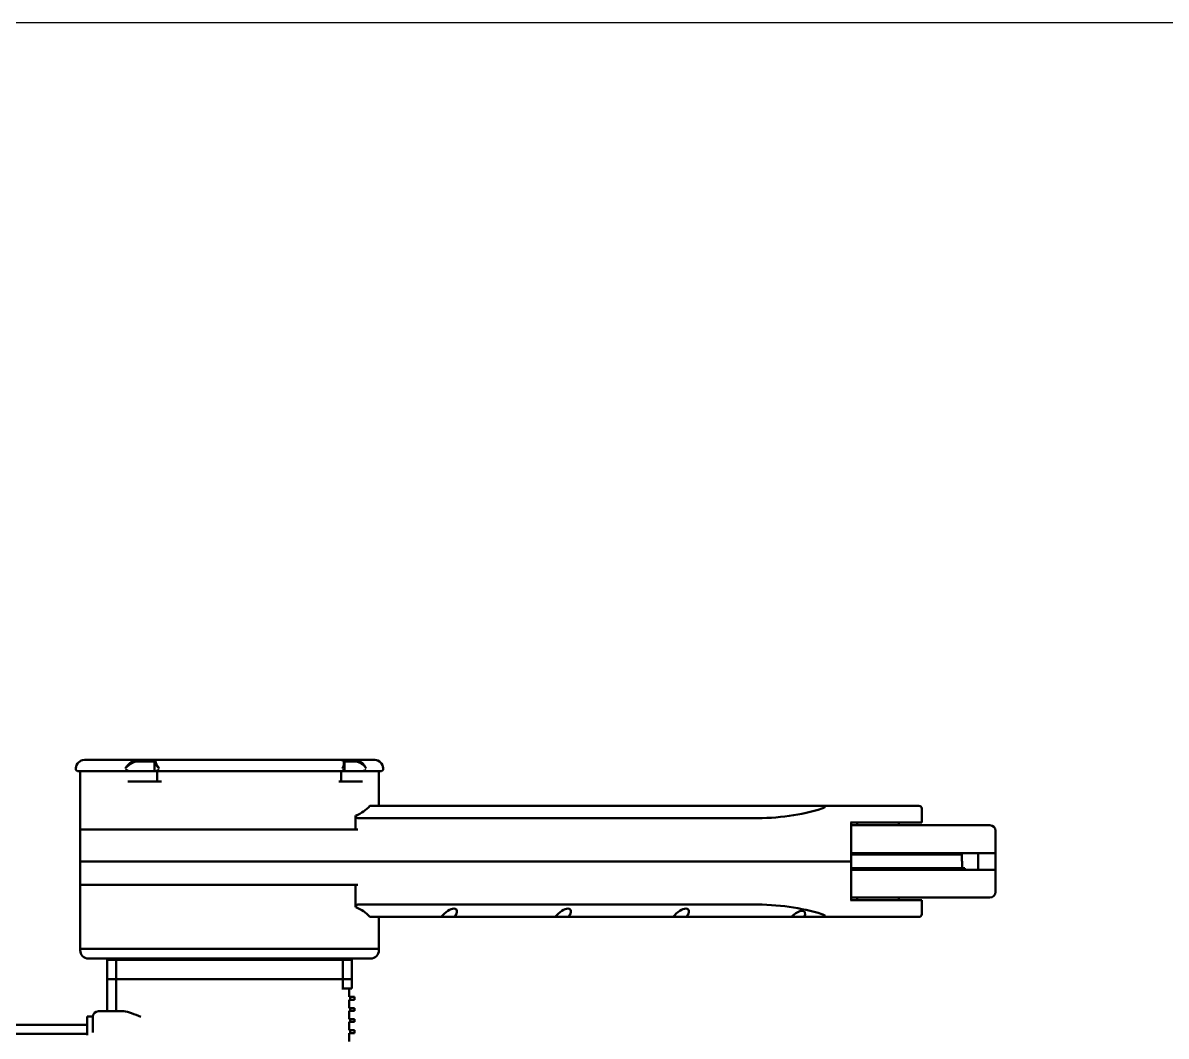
# Model space of a CAD drawing. Header units: millimetres. Extents: x 36 to 3196, y 27 to 5967.
# Drawn here: x 1894.7 to 2306.1, y 3302.5 to 3667.1 of the extents above; entities that cross this region are included whole.
import ezdxf
from ezdxf.enums import TextEntityAlignment as Align

# ---------------------------------------------------------------- set-up
doc = ezdxf.new("R2010")
doc.units = ezdxf.units.MM
doc.layers.add('05_Section Line', color=3, linetype='Continuous')
doc.layers.add('외형선(ISO)', color=7, linetype='Continuous', lineweight=50)
doc.styles.add('Rainbow-5.0 Style', font='isocp.shx', dxfattribs={"bigfont": 'whgtxt.shx'})

# ---------------------------------------------------------------- blocks, each defined once
blk = doc.blocks.new('A$C869fea47')
at = {"layer": '05_Section Line', "linetype": 'Continuous'}
blk.add_lwpolyline([(820.98, 20.02), (820.98, 574.68), (20.02, 574.68), (20.02, 20.02)], close=True, dxfattribs=at)
at = {"linetype": 'Continuous', "style": 'Rainbow-5.0 Style'}
for tag, p in [('PART_NAME', (743.88, 109.38)), ('DRAWING_NO', (729.87, 91.86)), ('REV', (803.46, 91.86)), ('제도', (768.41, 74.2)), ('DATE_1', (803.46, 74.2)), ('SCALE', (680.81, 69.08)), ('MATERIAL', (722.86, 69.08)), ('검도', (768.41, 60.18)), ('DATE_2', (803.46, 60.18)), ('승인', (768.41, 46.17)), ('DATE_3', (803.46, 46.17)), ('REFERENCE', (722.86, 41.05)), ('PAGE', (768.41, 32.29))]:
    blk.add_attdef(tag, text='', height=5.01, dxfattribs=at).set_placement(p, align=Align.MIDDLE_CENTER)

msp = doc.modelspace()

# ---------------------------------------------------------------- linework, layer by layer
at = {"layer": '외형선(ISO)'}
for p, q in [((1913.823, 3398.8614), (1913.823, 3398.3614)), ((1935.5171, 3401.8614), (1916.823, 3401.8614)), ((1935.6876, 3401.8614), (1935.5171, 3401.8614)), ((1937.2816, 3401.8614), (1935.6876, 3401.8614)), ((1936.0972, 3401.3614), (1935.8926, 3401.3614)), ((1936.0972, 3401.3614), (1937.6912, 3401.3614)), ((1942.9144, 3401.8614), (1937.2816, 3401.8614)), ((1942.2644, 3401.3614), (1937.6912, 3401.3614)), ((1942.1079, 3401.0585), (1942.1079, 3397.8614)), ((2009.1238, 3401.8614), (1942.9144, 3401.8614)), ((2011.7926, 3401.8614), (2009.1238, 3401.8614)), ((2010.0708, 3401.4076), (2010.3485, 3400.9837)), ((2011.5058, 3401.3614), (2010.1011, 3401.3614)), ((2010.4728, 3400.5275), (2010.4728, 3397.8614)), ((2011.5058, 3401.3614), (2013.7822, 3401.3614)), ((2014.069, 3401.8614), (2011.7926, 3401.8614)), ((2014.0635, 3401.3614), (2013.7822, 3401.3614)), ((2014.3034, 3401.8614), (2014.069, 3401.8614)), ((2021.323, 3401.8614), (2014.3034, 3401.8614)), ((2024.323, 3398.8614), (2024.323, 3398.3614)), ((1933.2096, 3397.8614), (1914.323, 3397.8614)), ((1915.323, 3376.8614), (1915.323, 3397.8614)), ((1936.0972, 3397.8614), (1933.2096, 3397.8614)), ((1937.6912, 3397.8614), (1936.0972, 3397.8614)), ((1936.9656, 3397.8614), (1937.6912, 3397.8614)), ((1937.6912, 3397.8614), (1942.1079, 3397.8614)), ((1942.1079, 3397.8614), (1937.6912, 3397.8614)), ((1942.465, 3397.8614), (1942.1079, 3397.8614)), ((2010.4418, 3397.8614), (1942.465, 3397.8614)), ((1942.9763, 3397.8614), (1942.9763, 3394.0614)), ((2009.2326, 3397.8614), (2009.2326, 3394.0614)), ((2010.4728, 3397.8614), (2010.4418, 3397.8614)), ((2010.4728, 3397.8614), (2011.5058, 3397.8614)), ((2011.5058, 3397.8614), (2010.4728, 3397.8614)), ((2011.5058, 3397.8614), (2012.5419, 3397.8614)), ((2013.7822, 3397.8614), (2011.5058, 3397.8614)), ((2016.9226, 3397.8614), (2013.7822, 3397.8614)), ((2023.823, 3397.8614), (2016.9226, 3397.8614)), ((2022.823, 3385.3614), (2022.823, 3397.8614)), ((1932.4649, 3394.0614), (1944.611, 3394.0614)), ((2008.4292, 3394.0614), (2016.934, 3394.0614)), ((2181.5029, 3385.3614), (2019.5571, 3385.3614)), ((2181.5029, 3385.3614), (2216.9803, 3385.3614)), ((2216.9803, 3385.3614), (2217.1683, 3385.3614)), ((2218.1683, 3379.3614), (2218.1683, 3384.3614)), ((2014.4328, 3381.7155), (2014.4328, 3376.8614)), ((2015.2863, 3380.8619), (2157.3402, 3380.8619)), ((2217.9675, 3379.3614), (2192.5038, 3379.3614)), ((2192.7646, 3365.3614), (2192.7646, 3379.3614)), ((2192.7646, 3378.3614), (2218.1908, 3378.3614)), ((2194.9183, 3379.3614), (2194.9183, 3378.3614)), ((2209.9183, 3379.3614), (2209.9183, 3378.3614)), ((2218.1683, 3379.3614), (2217.9675, 3379.3614)), ((2218.1908, 3378.3614), (2242.7408, 3378.3614)), ((1915.323, 3376.8614), (2007.08, 3376.8614)), ((1915.323, 3365.3614), (1915.323, 3376.8614)), ((1915.323, 3376.8614), (2007.08, 3376.8614)), ((2007.08, 3376.8614), (2015.2863, 3376.8614)), ((2244.7408, 3354.3614), (2244.7408, 3376.3614)), ((2192.7646, 3368.3614), (2216.6837, 3368.3614)), ((2211.4024, 3367.8614), (2192.7646, 3367.8614)), ((2211.4024, 3367.8614), (2222.3625, 3367.8614)), ((2216.6837, 3368.3614), (2244.7205, 3368.3614)), ((2222.3625, 3367.8614), (2232.5522, 3367.8614)), ((2223.7408, 3368.3114), (2223.7408, 3368.3614)), ((2223.7408, 3368.3114), (2233.7408, 3368.3114)), ((2226.6675, 3368.3114), (2226.6675, 3367.8614)), ((2232.5522, 3365.4142), (2232.5522, 3367.8614)), ((2233.7408, 3368.3114), (2233.7408, 3368.3614)), ((2238.5235, 3368.3614), (2238.5235, 3362.3614)), ((2244.7205, 3368.3614), (2244.7205, 3362.3614)), ((1915.323, 3365.3614), (2007.08, 3365.3614)), ((1915.323, 3356.8614), (1915.323, 3365.3614)), ((1915.323, 3365.3614), (2007.08, 3365.3614)), ((2007.08, 3365.3614), (2157.3402, 3365.3614)), ((2157.3402, 3365.3614), (2007.08, 3365.3614)), ((2157.3402, 3365.3614), (2192.5038, 3365.3614)), ((2157.3402, 3365.3614), (2192.5038, 3365.3614)), ((2192.5038, 3365.3614), (2192.7646, 3365.3614)), ((2192.5038, 3365.3614), (2192.7646, 3365.3614)), ((2192.7646, 3351.3614), (2192.7646, 3365.3614)), ((2211.4024, 3362.8614), (2192.7646, 3362.8614)), ((2192.7646, 3362.3614), (2216.6837, 3362.3614)), ((2211.4024, 3362.8614), (2222.3625, 3362.8614)), ((2216.6837, 3362.3614), (2244.7205, 3362.3614)), ((2222.3625, 3362.8614), (2232.0814, 3362.8614)), ((2223.7408, 3362.8614), (2223.7408, 3362.3614)), ((2232.0814, 3362.9642), (2233.7408, 3362.9642)), ((2232.5162, 3365.4142), (2232.7408, 3365.4142)), ((2232.7408, 3365.4142), (2232.7408, 3362.9642)), ((2233.7408, 3362.9642), (2233.7408, 3362.3614)), ((1915.323, 3356.8614), (2007.08, 3356.8614)), ((1915.323, 3333.8614), (1915.323, 3356.8614)), ((1915.323, 3356.8614), (2007.08, 3356.8614)), ((2015.2863, 3356.8614), (2007.08, 3356.8614)), ((2014.4328, 3349.0074), (2014.4328, 3356.8614)), ((2157.3402, 3349.8609), (2015.2863, 3349.8609)), ((2192.5038, 3351.3614), (2217.9675, 3351.3614)), ((2192.7646, 3352.3614), (2218.1908, 3352.3614)), ((2194.9183, 3351.3614), (2194.9183, 3352.3614)), ((2209.9183, 3351.3614), (2209.9183, 3352.3614)), ((2217.9675, 3351.3614), (2218.1683, 3351.3614)), ((2218.1683, 3351.3614), (2218.1683, 3346.3614)), ((2218.1908, 3352.3614), (2242.7408, 3352.3614)), ((2019.5571, 3345.3614), (2045.2895, 3345.3614)), ((2022.823, 3333.8614), (2022.823, 3345.3614)), ((2050.1884, 3345.3614), (2045.2895, 3345.3614)), ((2050.1884, 3345.3614), (2086.3017, 3345.3614)), ((2091.2006, 3345.3614), (2086.3017, 3345.3614)), ((2091.2006, 3345.3614), (2128.7281, 3345.3614)), ((2133.627, 3345.3614), (2128.7281, 3345.3614)), ((2133.627, 3345.3614), (2171.2925, 3345.3614)), ((2175.9155, 3345.3614), (2171.2925, 3345.3614)), ((2175.9155, 3345.3614), (2181.5029, 3345.3614)), ((2181.5029, 3345.3614), (2216.9803, 3345.3614)), ((2216.9803, 3345.3614), (2217.1683, 3345.3614)), ((2022.823, 3333.8614), (1915.323, 3333.8614)), ((1915.323, 3333.8614), (1915.323, 3333.3614)), ((2022.823, 3333.8614), (1915.323, 3333.8614)), ((2022.823, 3333.8614), (2022.823, 3333.3614)), ((1918.3963, 3330.3614), (1918.323, 3330.3614)), ((1918.6927, 3330.3614), (1918.3963, 3330.3614)), ((1935.1672, 3330.3614), (1918.6927, 3330.3614)), ((1927.2942, 3329.9114), (1925.073, 3329.9114)), ((1925.073, 3329.9114), (1925.073, 3322.9114)), ((1928.3008, 3329.9114), (1927.2942, 3329.9114)), ((1945.9908, 3329.9114), (1928.3008, 3329.9114)), ((1928.3008, 3329.9114), (1928.3008, 3322.9114)), ((1929.073, 3330.3614), (1929.073, 3329.9114)), ((1937.7725, 3330.3614), (1935.1672, 3330.3614)), ((1971.7997, 3330.3614), (1937.7725, 3330.3614)), ((1945.9908, 3329.9114), (1992.1552, 3329.9114)), ((1975.1877, 3330.3614), (1971.7997, 3330.3614)), ((2006.8349, 3330.3614), (1975.1877, 3330.3614)), ((2009.8452, 3329.9114), (1992.1552, 3329.9114)), ((2009.021, 3330.3614), (2006.8349, 3330.3614)), ((2019.823, 3330.3614), (2009.021, 3330.3614)), ((2009.073, 3330.3614), (2009.073, 3329.9114)), ((2010.8518, 3329.9114), (2009.8452, 3329.9114)), ((2009.8452, 3329.9114), (2009.8452, 3322.9114)), ((2013.073, 3329.9114), (2010.8518, 3329.9114)), ((2013.073, 3329.9114), (2013.073, 3322.9114)), ((1927.2942, 3322.9114), (1925.073, 3322.9114)), ((1925.073, 3322.9114), (1925.073, 3311.4114)), ((1927.2942, 3322.9114), (1925.073, 3322.9114)), ((1928.3008, 3322.9114), (1927.2942, 3322.9114)), ((1928.3008, 3322.9114), (1927.2942, 3322.9114)), ((1945.9908, 3322.9114), (1928.3008, 3322.9114)), ((1928.3008, 3322.9114), (1928.3008, 3311.4114)), ((1945.9908, 3322.9114), (1928.3008, 3322.9114)), ((1945.9908, 3322.9114), (1992.1552, 3322.9114)), ((1945.9908, 3322.9114), (1992.1552, 3322.9114)), ((2009.8452, 3322.9114), (1992.1552, 3322.9114)), ((1992.1552, 3322.9114), (2009.8452, 3322.9114)), ((2010.8518, 3322.9114), (2009.8452, 3322.9114)), ((2009.8452, 3322.9114), (2009.8452, 3319.5614)), ((2009.8452, 3322.9114), (2010.8518, 3322.9114)), ((2013.073, 3322.9114), (2010.8518, 3322.9114)), ((2010.8518, 3322.9114), (2013.073, 3322.9114)), ((2013.073, 3322.9114), (2013.073, 3319.5614)), ((2009.5239, 3319.5614), (2012.073, 3319.5614)), ((2012.073, 3316.5614), (2012.073, 3319.5614)), ((2013.073, 3319.5614), (2012.073, 3319.5614)), ((2012.073, 3316.5614), (2012.5162, 3316.5614)), ((2012.5162, 3315.5614), (2012.5162, 3316.5614)), ((2012.5162, 3316.5614), (2014.073, 3316.5614)), ((2014.073, 3315.5614), (2014.073, 3316.5614)), ((2012.073, 3312.5614), (2012.073, 3315.5614)), ((2012.5162, 3315.5614), (2012.073, 3315.5614)), ((2012.073, 3312.5614), (2012.5162, 3312.5614)), ((2014.073, 3315.5614), (2012.5162, 3315.5614)), ((2012.5162, 3312.5614), (2014.073, 3312.5614)), ((2012.5162, 3311.5614), (2012.5162, 3312.5614)), ((2014.073, 3311.5614), (2014.073, 3312.5614)), ((1917.8917, 3309.5614), (1919.8974, 3309.5614)), ((1917.8917, 3307.5349), (1917.8917, 3309.5614)), ((1919.8917, 3303.7929), (1919.8917, 3309.4114)), ((1923.8917, 3311.4114), (1921.8917, 3311.4114)), ((1923.8917, 3311.4114), (1931.0698, 3311.4114)), ((2012.073, 3308.5614), (2012.073, 3311.5614)), ((2012.5162, 3311.5614), (2012.073, 3311.5614)), ((2012.073, 3308.5614), (2012.5162, 3308.5614)), ((2014.073, 3311.5614), (2012.5162, 3311.5614)), ((2012.5162, 3308.5614), (2014.073, 3308.5614)), ((2012.5162, 3307.5614), (2012.5162, 3308.5614)), ((2014.073, 3307.5614), (2014.073, 3308.5614)), ((1876.8917, 3306.5614), (1917.8917, 3306.5614)), ((1917.8917, 3302.7809), (1917.8917, 3307.5349)), ((2012.073, 3304.5614), (2012.073, 3307.5614)), ((2012.5162, 3307.5614), (2012.073, 3307.5614)), ((2012.073, 3304.5614), (2012.5162, 3304.5614)), ((2014.073, 3307.5614), (2012.5162, 3307.5614)), ((2012.5162, 3304.5614), (2014.073, 3304.5614)), ((2012.5162, 3303.5614), (2012.5162, 3304.5614)), ((2014.073, 3303.5614), (2014.073, 3304.5614)), ((1876.8917, 3303.3336), (1917.8917, 3303.3336)), ((2012.073, 3300.5614), (2012.073, 3303.5614)), ((2012.5162, 3303.5614), (2012.073, 3303.5614)), ((2014.073, 3303.5614), (2012.5162, 3303.5614))]:
    msp.add_line(p, q, dxfattribs=at)
for centre, radius, start, end in [((1916.823, 3398.8614), 3, 90, 180), ((1914.323, 3398.3614), 0.5, 180, 270), ((2021.323, 3398.8614), 3, 0, 90), ((2023.823, 3398.3614), 0.5, 270, 0), ((2217.1683, 3384.3614), 1, 0, 90), ((2242.7408, 3376.3614), 2, 0, 90), ((2242.7408, 3354.3614), 2, 270, 0), ((2217.1683, 3346.3614), 1, 270, 0), ((1918.323, 3333.3614), 3, 180, 270), ((2019.823, 3333.3614), 3, 270, 0), ((1921.8917, 3309.4114), 2, 90, 180)]:
    msp.add_arc(centre, radius, start, end, dxfattribs=at)
for centre, major_axis, ratio, start_param, end_param in [((1969.073, 3434.6119), (49.8895, -49.8895), 0.41421356, 6.10507418, 6.31303683), ((2004.3144, 3597.2731), (-199.9379, 199.9379), 0.41421356, 2.74889357, 2.92897392), ((2014.9328, 3381.3619), (0.4619, -0.4619), 0.41421356, 2.96348152, 5.89048622), ((2220.9959, 3365.3614), (0, 3), 0.90701212, 0, 0.58568554), ((2221.8381, 3365.3614), (0, 3), 0.90701212, 0, 0.58568554), ((2220.9959, 3365.3614), (0, -3), 0.90701212, 5.69749976, 6.28318531), ((2221.8381, 3365.3614), (0, -3), 0.90701212, 5.69749976, 6.28318531), ((2014.9328, 3349.3609), (-0.4619, -0.4619), 0.41421356, 3.53429174, 6.46129643), ((2004.3144, 3133.4498), (199.9379, 199.9379), 0.41421356, 0.21261873, 0.39269908), ((1969.073, 3296.1109), (-49.8895, -49.8895), 0.41421356, 3.11174113, 3.31970378), ((2047.3851, 3344.8609), (-3.2336, -3.2336), 0.41421356, 2.10698171, 4.96160176), ((2088.3973, 3344.8609), (-3.2336, -3.2336), 0.41421356, 2.10698171, 4.96160176), ((2130.8237, 3344.8609), (-3.2336, -3.2336), 0.41421356, 2.10698171, 4.96160176), ((2172.7198, 3344.1109), (-3.2336, -3.2336), 0.41421356, 2.32884947, 4.739734)]:
    msp.add_ellipse(centre, major_axis=major_axis, ratio=ratio, start_param=start_param, end_param=end_param, dxfattribs=at)
for points, knots in [([(1935.5171, 3401.8614), (1935.4368, 3401.8614), (1935.3531, 3401.854), (1935.2663, 3401.8397), (1935.2229, 3401.8326), (1935.1787, 3401.8237), (1935.1338, 3401.8132), (1935.0888, 3401.8026), (1935.0431, 3401.7904), (1934.9966, 3401.7766), (1934.9502, 3401.7627), (1934.9027, 3401.7471), (1934.8554, 3401.7302), (1934.8081, 3401.7133), (1934.7606, 3401.6949), (1934.713, 3401.6753), (1934.6654, 3401.6557), (1934.6176, 3401.6348), (1934.5698, 3401.6127), (1934.5219, 3401.5905), (1934.4739, 3401.5671), (1934.4258, 3401.5426), (1934.3777, 3401.518), (1934.3293, 3401.4923), (1934.2811, 3401.4655), (1934.2328, 3401.4386), (1934.1849, 3401.411), (1934.1373, 3401.3825), (1934.0897, 3401.354), (1934.0425, 3401.3247), (1933.9955, 3401.2947), (1933.9486, 3401.2647), (1933.9019, 3401.2339), (1933.8555, 3401.2024), (1933.8092, 3401.1709), (1933.7631, 3401.1387), (1933.7173, 3401.1058), (1933.6714, 3401.073), (1933.6259, 3401.0394), (1933.5806, 3401.0052), (1933.5353, 3400.971), (1933.4903, 3400.9362), (1933.4455, 3400.9006), (1933.4007, 3400.8651), (1933.3564, 3400.8292), (1933.3127, 3400.7929), (1933.2253, 3400.7203), (1933.14, 3400.6463), (1933.0567, 3400.5711), (1932.9734, 3400.4959), (1932.8922, 3400.4194), (1932.8127, 3400.3417), (1932.7333, 3400.264), (1932.6557, 3400.1851), (1932.5799, 3400.1051), (1932.542, 3400.0651), (1932.5046, 3400.0248), (1932.4676, 3399.9842), (1932.4306, 3399.9436), (1932.3939, 3399.9027), (1932.3579, 3399.8617), (1932.3219, 3399.8206), (1932.2865, 3399.7795), (1932.2516, 3399.7383), (1932.2168, 3399.6971), (1932.1826, 3399.6558), (1932.149, 3399.6145), (1932.0817, 3399.5318), (1932.0167, 3399.4487), (1931.9541, 3399.3654), (1931.8914, 3399.282), (1931.831, 3399.1983), (1931.7728, 3399.1144), (1931.7438, 3399.0724), (1931.7153, 3399.0303), (1931.6873, 3398.9881), (1931.6734, 3398.967), (1931.6595, 3398.9459), (1931.6459, 3398.9248), (1931.639, 3398.9142), (1931.6322, 3398.9036), (1931.6255, 3398.8931), (1931.6187, 3398.8825), (1931.6119, 3398.8719), (1931.6053, 3398.8614)], [-1, -1, -1, -1, -0.9375, -0.9375, -0.9375, -0.90625, -0.90625, -0.90625, -0.875, -0.875, -0.875, -0.84375, -0.84375, -0.84375, -0.8125, -0.8125, -0.8125, -0.78125, -0.78125, -0.78125, -0.75, -0.75, -0.75, -0.71875, -0.71875, -0.71875, -0.6875, -0.6875, -0.6875, -0.65625, -0.65625, -0.65625, -0.625, -0.625, -0.625, -0.59375, -0.59375, -0.59375, -0.5625, -0.5625, -0.5625, -0.53125, -0.53125, -0.53125, -0.5, -0.5, -0.5, -0.4375, -0.4375, -0.4375, -0.375, -0.375, -0.375, -0.3125, -0.3125, -0.3125, -0.28125, -0.28125, -0.28125, -0.25, -0.25, -0.25, -0.21875, -0.21875, -0.21875, -0.1875, -0.1875, -0.1875, -0.125, -0.125, -0.125, -0.0625, -0.0625, -0.0625, -0.03125, -0.03125, -0.03125, -0.015625, -0.015625, -0.015625, -0.0078125, -0.0078125, -0.0078125, 0, 0, 0, 0]), ([(1931.6053, 3398.8614), (1931.6132, 3398.8701), (1931.6212, 3398.879), (1931.6292, 3398.8878), (1931.6373, 3398.8966), (1931.6454, 3398.9054), (1931.6535, 3398.9142), (1931.6697, 3398.9318), (1931.686, 3398.9494), (1931.7025, 3398.967), (1931.7355, 3399.0021), (1931.7691, 3399.0372), (1931.8032, 3399.0722), (1931.8714, 3399.1422), (1931.9419, 3399.2119), (1932.0146, 3399.2814), (1932.0873, 3399.3509), (1932.1623, 3399.4201), (1932.2396, 3399.489), (1932.2783, 3399.5234), (1932.3175, 3399.5578), (1932.3573, 3399.5922), (1932.3972, 3399.6265), (1932.4376, 3399.6607), (1932.4786, 3399.6949), (1932.5196, 3399.7291), (1932.5613, 3399.7633), (1932.6032, 3399.7971), (1932.6452, 3399.8309), (1932.6876, 3399.8645), (1932.7304, 3399.8978), (1932.816, 3399.9645), (1932.9032, 3400.0302), (1932.9923, 3400.095), (1933.0813, 3400.1597), (1933.172, 3400.2235), (1933.2647, 3400.2862), (1933.3573, 3400.3488), (1933.4518, 3400.4105), (1933.5483, 3400.471), (1933.5965, 3400.5012), (1933.6454, 3400.5312), (1933.6946, 3400.5608), (1933.7439, 3400.5904), (1933.7933, 3400.6194), (1933.8429, 3400.6479), (1933.8925, 3400.6764), (1933.9423, 3400.7044), (1933.9923, 3400.7318), (1934.0423, 3400.7592), (1934.0924, 3400.786), (1934.1428, 3400.8122), (1934.1932, 3400.8385), (1934.2438, 3400.8641), (1934.2946, 3400.8892), (1934.3454, 3400.9142), (1934.3964, 3400.9386), (1934.4477, 3400.9623), (1934.499, 3400.9861), (1934.5504, 3401.0091), (1934.6022, 3401.0314), (1934.654, 3401.0538), (1934.7057, 3401.0753), (1934.757, 3401.0957), (1934.8083, 3401.1162), (1934.8594, 3401.1357), (1934.9102, 3401.1541), (1934.961, 3401.1726), (1935.0115, 3401.19), (1935.0618, 3401.2063), (1935.112, 3401.2227), (1935.162, 3401.238), (1935.2116, 3401.2521), (1935.2612, 3401.2662), (1935.3108, 3401.2792), (1935.3592, 3401.2907), (1935.4076, 3401.3023), (1935.455, 3401.3124), (1935.5015, 3401.3212), (1935.5479, 3401.33), (1935.5934, 3401.3374), (1935.6379, 3401.3433), (1935.7269, 3401.3552), (1935.8119, 3401.3614), (1935.8926, 3401.3614)], [-1, -1, -1, -1, -0.9921875, -0.9921875, -0.9921875, -0.984375, -0.984375, -0.984375, -0.96875, -0.96875, -0.96875, -0.9375, -0.9375, -0.9375, -0.875, -0.875, -0.875, -0.8125, -0.8125, -0.8125, -0.78125, -0.78125, -0.78125, -0.75, -0.75, -0.75, -0.71875, -0.71875, -0.71875, -0.6875, -0.6875, -0.6875, -0.625, -0.625, -0.625, -0.5625, -0.5625, -0.5625, -0.5, -0.5, -0.5, -0.46875, -0.46875, -0.46875, -0.4375, -0.4375, -0.4375, -0.40625, -0.40625, -0.40625, -0.375, -0.375, -0.375, -0.34375, -0.34375, -0.34375, -0.3125, -0.3125, -0.3125, -0.28125, -0.28125, -0.28125, -0.25, -0.25, -0.25, -0.21875, -0.21875, -0.21875, -0.1875, -0.1875, -0.1875, -0.15625, -0.15625, -0.15625, -0.125, -0.125, -0.125, -0.09375, -0.09375, -0.09375, -0.0625, -0.0625, -0.0625, 0, 0, 0, 0]), ([(1933.2096, 3397.8614), (1933.0244, 3397.8614), (1932.8203, 3397.8921), (1932.2558, 3398.0422), (1931.9137, 3398.1952), (1931.6092, 3398.3593), (1931.6073, 3398.3604), (1931.6053, 3398.3614)], [-0.213745231, -0.213745231, -0.213745231, -0.213745231, -0.132568287, -0.132568287, 0, 0, 0.000856776, 0.000856776, 0.000856776, 0.000856776]), ([(1942.1728, 3401.2564), (1942.1716, 3401.255), (1942.1703, 3401.2535), (1942.1691, 3401.2521), (1942.1574, 3401.238), (1942.1475, 3401.2227), (1942.1393, 3401.2063), (1942.131, 3401.19), (1942.1245, 3401.1726), (1942.1196, 3401.1541), (1942.1146, 3401.1357), (1942.1113, 3401.1162), (1942.1095, 3401.0957), (1942.1077, 3401.0753), (1942.1074, 3401.0538), (1942.1086, 3401.0314), (1942.1099, 3401.0091), (1942.1126, 3400.9861), (1942.1166, 3400.9623), (1942.1207, 3400.9386), (1942.1261, 3400.9142), (1942.1328, 3400.8892), (1942.1395, 3400.8641), (1942.1475, 3400.8385), (1942.1567, 3400.8122), (1942.1658, 3400.786), (1942.1762, 3400.7592), (1942.1878, 3400.7318), (1942.1993, 3400.7044), (1942.212, 3400.6764), (1942.2258, 3400.6479), (1942.2396, 3400.6194), (1942.2545, 3400.5904), (1942.2705, 3400.5608), (1942.2865, 3400.5312), (1942.3035, 3400.5012), (1942.3214, 3400.471), (1942.3572, 3400.4105), (1942.3966, 3400.3488), (1942.4392, 3400.2862), (1942.4819, 3400.2235), (1942.5278, 3400.1597), (1942.5767, 3400.095), (1942.6256, 3400.0302), (1942.6776, 3399.9645), (1942.7325, 3399.8978), (1942.7599, 3399.8645), (1942.7881, 3399.8309), (1942.8169, 3399.7971), (1942.8458, 3399.7633), (1942.8754, 3399.7291), (1942.9057, 3399.6949), (1942.9359, 3399.6607), (1942.9667, 3399.6265), (1942.998, 3399.5922), (1943.0293, 3399.5578), (1943.0611, 3399.5234), (1943.0935, 3399.489), (1943.1583, 3399.4201), (1943.2252, 3399.3509), (1943.2941, 3399.2814), (1943.363, 3399.2119), (1943.434, 3399.1422), (1943.507, 3399.0722), (1943.5434, 3399.0372), (1943.5805, 3399.0021), (1943.6179, 3398.967), (1943.6367, 3398.9494), (1943.6556, 3398.9318), (1943.6746, 3398.9142), (1943.6841, 3398.9054), (1943.6936, 3398.8966), (1943.7032, 3398.8878), (1943.7127, 3398.879), (1943.7224, 3398.8701), (1943.7319, 3398.8614)], [-0.846970401, -0.846970401, -0.846970401, -0.846970401, -0.84375, -0.84375, -0.84375, -0.8125, -0.8125, -0.8125, -0.78125, -0.78125, -0.78125, -0.75, -0.75, -0.75, -0.71875, -0.71875, -0.71875, -0.6875, -0.6875, -0.6875, -0.65625, -0.65625, -0.65625, -0.625, -0.625, -0.625, -0.59375, -0.59375, -0.59375, -0.5625, -0.5625, -0.5625, -0.53125, -0.53125, -0.53125, -0.5, -0.5, -0.5, -0.4375, -0.4375, -0.4375, -0.375, -0.375, -0.375, -0.3125, -0.3125, -0.3125, -0.28125, -0.28125, -0.28125, -0.25, -0.25, -0.25, -0.21875, -0.21875, -0.21875, -0.1875, -0.1875, -0.1875, -0.125, -0.125, -0.125, -0.0625, -0.0625, -0.0625, -0.03125, -0.03125, -0.03125, -0.015625, -0.015625, -0.015625, -0.0078125, -0.0078125, -0.0078125, 0, 0, 0, 0]), ([(1942.465, 3397.8614), (1942.5159, 3397.8614), (1942.5757, 3397.8715), (1942.7704, 3397.9265), (1942.9218, 3397.99), (1943.2943, 3398.1591), (1943.5028, 3398.2589), (1943.7272, 3398.3593), (1943.7295, 3398.3604), (1943.7319, 3398.3614)], [0.620418883, 0.620418883, 0.620418883, 0.620418883, 0.667518907, 0.667518907, 0.75055806, 0.75055806, 0.83624971, 0.83624971, 0.837158655, 0.837158655, 0.837158655, 0.837158655]), ([(1943.7319, 3398.8614), (1943.7239, 3398.8719), (1943.7158, 3398.8825), (1943.7078, 3398.8931), (1943.6997, 3398.9036), (1943.6917, 3398.9142), (1943.6837, 3398.9248), (1943.6678, 3398.9459), (1943.652, 3398.967), (1943.6363, 3398.9881), (1943.6049, 3399.0303), (1943.5739, 3399.0724), (1943.5435, 3399.1144), (1943.4827, 3399.1983), (1943.4238, 3399.282), (1943.3669, 3399.3654), (1943.31, 3399.4487), (1943.2551, 3399.5318), (1943.2022, 3399.6145), (1943.1758, 3399.6558), (1943.1499, 3399.6971), (1943.1245, 3399.7383), (1943.0991, 3399.7795), (1943.0743, 3399.8206), (1943.05, 3399.8617), (1943.0257, 3399.9027), (1943.0019, 3399.9436), (1942.9789, 3399.9842), (1942.9559, 3400.0248), (1942.9335, 3400.0651), (1942.9119, 3400.1051), (1942.8685, 3400.1851), (1942.8279, 3400.264), (1942.7902, 3400.3417), (1942.7525, 3400.4194), (1942.7176, 3400.4959), (1942.6859, 3400.5711), (1942.6541, 3400.6463), (1942.6254, 3400.7203), (1942.6001, 3400.7929), (1942.5875, 3400.8292), (1942.5757, 3400.8651), (1942.5649, 3400.9006), (1942.554, 3400.9362), (1942.5442, 3400.971), (1942.5354, 3401.0052), (1942.5265, 3401.0394), (1942.5187, 3401.073), (1942.512, 3401.1058), (1942.5052, 3401.1387), (1942.4996, 3401.1709), (1942.495, 3401.2024), (1942.4904, 3401.2339), (1942.487, 3401.2647), (1942.4847, 3401.2947), (1942.4824, 3401.3247), (1942.4813, 3401.354), (1942.4814, 3401.3825), (1942.4815, 3401.411), (1942.4829, 3401.4386), (1942.4857, 3401.4655), (1942.4884, 3401.4923), (1942.4925, 3401.518), (1942.498, 3401.5426), (1942.5034, 3401.5671), (1942.5103, 3401.5905), (1942.5186, 3401.6127), (1942.5268, 3401.6348), (1942.5365, 3401.6557), (1942.5477, 3401.6753), (1942.559, 3401.6949), (1942.5717, 3401.7133), (1942.586, 3401.7302), (1942.6003, 3401.7471), (1942.6163, 3401.7627), (1942.6338, 3401.7766), (1942.6512, 3401.7904), (1942.6701, 3401.8026), (1942.6905, 3401.8132), (1942.7109, 3401.8237), (1942.7327, 3401.8326), (1942.756, 3401.8397), (1942.8027, 3401.854), (1942.8554, 3401.8614), (1942.9144, 3401.8614)], [-1, -1, -1, -1, -0.9921875, -0.9921875, -0.9921875, -0.984375, -0.984375, -0.984375, -0.96875, -0.96875, -0.96875, -0.9375, -0.9375, -0.9375, -0.875, -0.875, -0.875, -0.8125, -0.8125, -0.8125, -0.78125, -0.78125, -0.78125, -0.75, -0.75, -0.75, -0.71875, -0.71875, -0.71875, -0.6875, -0.6875, -0.6875, -0.625, -0.625, -0.625, -0.5625, -0.5625, -0.5625, -0.5, -0.5, -0.5, -0.46875, -0.46875, -0.46875, -0.4375, -0.4375, -0.4375, -0.40625, -0.40625, -0.40625, -0.375, -0.375, -0.375, -0.34375, -0.34375, -0.34375, -0.3125, -0.3125, -0.3125, -0.28125, -0.28125, -0.28125, -0.25, -0.25, -0.25, -0.21875, -0.21875, -0.21875, -0.1875, -0.1875, -0.1875, -0.15625, -0.15625, -0.15625, -0.125, -0.125, -0.125, -0.09375, -0.09375, -0.09375, -0.0625, -0.0625, -0.0625, 0, 0, 0, 0]), ([(2009.1238, 3401.8614), (2009.2159, 3401.8614), (2009.3024, 3401.854), (2009.3836, 3401.8397), (2009.4242, 3401.8326), (2009.4636, 3401.8237), (2009.5016, 3401.8132), (2009.5396, 3401.8026), (2009.5764, 3401.7904), (2009.6119, 3401.7766), (2009.6473, 3401.7627), (2009.6817, 3401.7471), (2009.7141, 3401.7302), (2009.7466, 3401.7133), (2009.7774, 3401.6949), (2009.8067, 3401.6753), (2009.8359, 3401.6557), (2009.8636, 3401.6348), (2009.8898, 3401.6127), (2009.9161, 3401.5905), (2009.9408, 3401.5671), (2009.9641, 3401.5426), (2009.9875, 3401.518), (2010.0094, 3401.4923), (2010.0299, 3401.4655), (2010.0504, 3401.4386), (2010.0693, 3401.411), (2010.0868, 3401.3825), (2010.1042, 3401.354), (2010.1203, 3401.3247), (2010.1349, 3401.2947), (2010.1496, 3401.2647), (2010.1629, 3401.2339), (2010.1749, 3401.2024), (2010.1869, 3401.1709), (2010.1976, 3401.1387), (2010.2071, 3401.1058), (2010.2166, 3401.073), (2010.2249, 3401.0394), (2010.232, 3401.0052), (2010.2391, 3400.971), (2010.245, 3400.9362), (2010.2497, 3400.9006), (2010.2545, 3400.8651), (2010.2581, 3400.8292), (2010.2606, 3400.7929), (2010.2655, 3400.7203), (2010.266, 3400.6463), (2010.2625, 3400.5711), (2010.259, 3400.4959), (2010.2515, 3400.4194), (2010.2403, 3400.3417), (2010.229, 3400.264), (2010.2141, 3400.1851), (2010.1955, 3400.1051), (2010.1863, 3400.0651), (2010.1761, 3400.0248), (2010.1651, 3399.9842), (2010.1541, 3399.9436), (2010.1421, 3399.9027), (2010.1294, 3399.8617), (2010.1166, 3399.8206), (2010.1031, 3399.7795), (2010.0887, 3399.7383), (2010.0744, 3399.6971), (2010.0593, 3399.6558), (2010.0434, 3399.6145), (2010.0116, 3399.5318), (2009.9768, 3399.4487), (2009.9391, 3399.3654), (2009.9014, 3399.282), (2009.8607, 3399.1983), (2009.8171, 3399.1144), (2009.7953, 3399.0724), (2009.7728, 3399.0303), (2009.7495, 3398.9881), (2009.7379, 3398.967), (2009.7261, 3398.9459), (2009.7141, 3398.9248), (2009.7081, 3398.9142), (2009.7021, 3398.9036), (2009.696, 3398.8931), (2009.6899, 3398.8825), (2009.6837, 3398.8719), (2009.6776, 3398.8614)], [-1, -1, -1, -1, -0.9375, -0.9375, -0.9375, -0.90625, -0.90625, -0.90625, -0.875, -0.875, -0.875, -0.84375, -0.84375, -0.84375, -0.8125, -0.8125, -0.8125, -0.78125, -0.78125, -0.78125, -0.75, -0.75, -0.75, -0.71875, -0.71875, -0.71875, -0.6875, -0.6875, -0.6875, -0.65625, -0.65625, -0.65625, -0.625, -0.625, -0.625, -0.59375, -0.59375, -0.59375, -0.5625, -0.5625, -0.5625, -0.53125, -0.53125, -0.53125, -0.5, -0.5, -0.5, -0.4375, -0.4375, -0.4375, -0.375, -0.375, -0.375, -0.3125, -0.3125, -0.3125, -0.28125, -0.28125, -0.28125, -0.25, -0.25, -0.25, -0.21875, -0.21875, -0.21875, -0.1875, -0.1875, -0.1875, -0.125, -0.125, -0.125, -0.0625, -0.0625, -0.0625, -0.03125, -0.03125, -0.03125, -0.015625, -0.015625, -0.015625, -0.0078125, -0.0078125, -0.0078125, 0, 0, 0, 0]), ([(2009.6776, 3398.8614), (2009.6849, 3398.8701), (2009.6922, 3398.879), (2009.6995, 3398.8878), (2009.7067, 3398.8966), (2009.7139, 3398.9054), (2009.7211, 3398.9142), (2009.7354, 3398.9318), (2009.7495, 3398.9494), (2009.7635, 3398.967), (2009.7914, 3399.0021), (2009.8186, 3399.0372), (2009.845, 3399.0722), (2009.8978, 3399.1422), (2009.9477, 3399.2119), (2009.9945, 3399.2814), (2010.0414, 3399.3509), (2010.0853, 3399.4201), (2010.1261, 3399.489), (2010.1465, 3399.5234), (2010.1661, 3399.5578), (2010.1849, 3399.5922), (2010.2038, 3399.6265), (2010.2218, 3399.6607), (2010.239, 3399.6949), (2010.2562, 3399.7291), (2010.2726, 3399.7633), (2010.2881, 3399.7971), (2010.3035, 3399.8309), (2010.3181, 3399.8645), (2010.3317, 3399.8978), (2010.3589, 3399.9645), (2010.3825, 3400.0302), (2010.4021, 3400.095), (2010.4218, 3400.1597), (2010.4376, 3400.2235), (2010.4493, 3400.2862), (2010.461, 3400.3488), (2010.4685, 3400.4105), (2010.4714, 3400.471), (2010.4729, 3400.5012), (2010.4732, 3400.5312), (2010.4723, 3400.5608), (2010.4714, 3400.5904), (2010.4693, 3400.6194), (2010.466, 3400.6479), (2010.4626, 3400.6764), (2010.458, 3400.7044), (2010.4521, 3400.7318), (2010.4461, 3400.7592), (2010.4389, 3400.786), (2010.4304, 3400.8122), (2010.4218, 3400.8385), (2010.4119, 3400.8641), (2010.4005, 3400.8892), (2010.3891, 3400.9142), (2010.3763, 3400.9386), (2010.362, 3400.9623), (2010.3576, 3400.9695), (2010.3532, 3400.9767), (2010.3485, 3400.9837)], [-1, -1, -1, -1, -0.9921875, -0.9921875, -0.9921875, -0.984375, -0.984375, -0.984375, -0.96875, -0.96875, -0.96875, -0.9375, -0.9375, -0.9375, -0.875, -0.875, -0.875, -0.8125, -0.8125, -0.8125, -0.78125, -0.78125, -0.78125, -0.75, -0.75, -0.75, -0.71875, -0.71875, -0.71875, -0.6875, -0.6875, -0.6875, -0.625, -0.625, -0.625, -0.5625, -0.5625, -0.5625, -0.5, -0.5, -0.5, -0.46875, -0.46875, -0.46875, -0.4375, -0.4375, -0.4375, -0.40625, -0.40625, -0.40625, -0.375, -0.375, -0.375, -0.34375, -0.34375, -0.34375, -0.3125, -0.3125, -0.3125, -0.303023024, -0.303023024, -0.303023024, -0.303023024]), ([(2010.4418, 3397.8614), (2010.415, 3397.8614), (2010.3678, 3397.8921), (2010.1605, 3398.0422), (2009.9607, 3398.1952), (2009.6812, 3398.3593), (2009.6794, 3398.3604), (2009.6776, 3398.3614)], [-0.213745231, -0.213745231, -0.213745231, -0.213745231, -0.132568287, -0.132568287, 0, 0, 0.000856776, 0.000856776, 0.000856776, 0.000856776]), ([(2014.0635, 3401.3614), (2014.1708, 3401.3614), (2014.2798, 3401.3552), (2014.3906, 3401.3433), (2014.446, 3401.3374), (2014.5018, 3401.33), (2014.558, 3401.3212), (2014.6143, 3401.3124), (2014.671, 3401.3023), (2014.728, 3401.2907), (2014.7851, 3401.2792), (2014.8428, 3401.2662), (2014.8998, 3401.2521), (2014.9569, 3401.238), (2015.0137, 3401.2227), (2015.0701, 3401.2063), (2015.1266, 3401.19), (2015.1827, 3401.1726), (2015.2386, 3401.1541), (2015.2944, 3401.1357), (2015.35, 3401.1162), (2015.4053, 3401.0957), (2015.4606, 3401.0753), (2015.5157, 3401.0538), (2015.5703, 3401.0314), (2015.625, 3401.0091), (2015.6788, 3400.9861), (2015.7318, 3400.9623), (2015.7849, 3400.9386), (2015.8372, 3400.9142), (2015.8889, 3400.8892), (2015.9405, 3400.8641), (2015.9914, 3400.8385), (2016.0417, 3400.8122), (2016.092, 3400.786), (2016.1416, 3400.7592), (2016.1906, 3400.7318), (2016.2396, 3400.7044), (2016.288, 3400.6764), (2016.3357, 3400.6479), (2016.3835, 3400.6194), (2016.4306, 3400.5904), (2016.4772, 3400.5608), (2016.5238, 3400.5312), (2016.5696, 3400.5012), (2016.6145, 3400.471), (2016.7041, 3400.4105), (2016.7904, 3400.3488), (2016.8734, 3400.2862), (2016.9564, 3400.2235), (2017.0363, 3400.1597), (2017.1132, 3400.095), (2017.1901, 3400.0302), (2017.2641, 3399.9645), (2017.3352, 3399.8978), (2017.3708, 3399.8645), (2017.4057, 3399.8309), (2017.4398, 3399.7971), (2017.474, 3399.7633), (2017.5075, 3399.7291), (2017.5401, 3399.6949), (2017.5728, 3399.6607), (2017.6046, 3399.6265), (2017.6356, 3399.5922), (2017.6666, 3399.5578), (2017.6967, 3399.5234), (2017.7261, 3399.489), (2017.7847, 3399.4201), (2017.8402, 3399.3509), (2017.8925, 3399.2814), (2017.9448, 3399.2119), (2017.994, 3399.1422), (2018.04, 3399.0722), (2018.0631, 3399.0372), (2018.0853, 3399.0021), (2018.1068, 3398.967), (2018.1175, 3398.9494), (2018.128, 3398.9318), (2018.1384, 3398.9142), (2018.1435, 3398.9054), (2018.1487, 3398.8966), (2018.1537, 3398.8878), (2018.1588, 3398.879), (2018.1638, 3398.8701), (2018.1687, 3398.8614)], [-1, -1, -1, -1, -0.9375, -0.9375, -0.9375, -0.90625, -0.90625, -0.90625, -0.875, -0.875, -0.875, -0.84375, -0.84375, -0.84375, -0.8125, -0.8125, -0.8125, -0.78125, -0.78125, -0.78125, -0.75, -0.75, -0.75, -0.71875, -0.71875, -0.71875, -0.6875, -0.6875, -0.6875, -0.65625, -0.65625, -0.65625, -0.625, -0.625, -0.625, -0.59375, -0.59375, -0.59375, -0.5625, -0.5625, -0.5625, -0.53125, -0.53125, -0.53125, -0.5, -0.5, -0.5, -0.4375, -0.4375, -0.4375, -0.375, -0.375, -0.375, -0.3125, -0.3125, -0.3125, -0.28125, -0.28125, -0.28125, -0.25, -0.25, -0.25, -0.21875, -0.21875, -0.21875, -0.1875, -0.1875, -0.1875, -0.125, -0.125, -0.125, -0.0625, -0.0625, -0.0625, -0.03125, -0.03125, -0.03125, -0.015625, -0.015625, -0.015625, -0.0078125, -0.0078125, -0.0078125, 0, 0, 0, 0]), ([(2018.1687, 3398.8614), (2018.1646, 3398.8719), (2018.1604, 3398.8825), (2018.1561, 3398.8931), (2018.1518, 3398.9036), (2018.1475, 3398.9142), (2018.1431, 3398.9248), (2018.1344, 3398.9459), (2018.1254, 3398.967), (2018.1163, 3398.9881), (2018.098, 3399.0303), (2018.0789, 3399.0724), (2018.059, 3399.1144), (2018.0193, 3399.1983), (2017.9764, 3399.282), (2017.9305, 3399.3654), (2017.8845, 3399.4487), (2017.8353, 3399.5318), (2017.783, 3399.6145), (2017.7568, 3399.6558), (2017.7298, 3399.6971), (2017.702, 3399.7383), (2017.6742, 3399.7795), (2017.6455, 3399.8206), (2017.616, 3399.8617), (2017.5866, 3399.9027), (2017.5562, 3399.9436), (2017.5252, 3399.9842), (2017.4942, 3400.0248), (2017.4625, 3400.0651), (2017.43, 3400.1051), (2017.3652, 3400.1851), (2017.2974, 3400.264), (2017.2266, 3400.3417), (2017.1558, 3400.4194), (2017.082, 3400.4959), (2017.0049, 3400.5711), (2016.9279, 3400.6463), (2016.8475, 3400.7203), (2016.7637, 3400.7929), (2016.7218, 3400.8292), (2016.6789, 3400.8651), (2016.6352, 3400.9006), (2016.5915, 3400.9362), (2016.5472, 3400.971), (2016.5022, 3401.0052), (2016.4572, 3401.0394), (2016.4116, 3401.073), (2016.3653, 3401.1058), (2016.319, 3401.1387), (2016.272, 3401.1709), (2016.2243, 3401.2024), (2016.1766, 3401.2339), (2016.1282, 3401.2647), (2016.0791, 3401.2947), (2016.03, 3401.3247), (2015.9801, 3401.354), (2015.9294, 3401.3825), (2015.8787, 3401.411), (2015.8272, 3401.4386), (2015.7749, 3401.4655), (2015.7225, 3401.4923), (2015.6696, 3401.518), (2015.6164, 3401.5426), (2015.5632, 3401.5671), (2015.5096, 3401.5905), (2015.4556, 3401.6127), (2015.4017, 3401.6348), (2015.3473, 3401.6557), (2015.2926, 3401.6753), (2015.2379, 3401.6949), (2015.1827, 3401.7133), (2015.1271, 3401.7302), (2015.0716, 3401.7471), (2015.0153, 3401.7627), (2014.9595, 3401.7766), (2014.9037, 3401.7904), (2014.8481, 3401.8026), (2014.7929, 3401.8132), (2014.7376, 3401.8237), (2014.6827, 3401.8326), (2014.628, 3401.8397), (2014.5186, 3401.854), (2014.4104, 3401.8614), (2014.3034, 3401.8614)], [-1, -1, -1, -1, -0.9921875, -0.9921875, -0.9921875, -0.984375, -0.984375, -0.984375, -0.96875, -0.96875, -0.96875, -0.9375, -0.9375, -0.9375, -0.875, -0.875, -0.875, -0.8125, -0.8125, -0.8125, -0.78125, -0.78125, -0.78125, -0.75, -0.75, -0.75, -0.71875, -0.71875, -0.71875, -0.6875, -0.6875, -0.6875, -0.625, -0.625, -0.625, -0.5625, -0.5625, -0.5625, -0.5, -0.5, -0.5, -0.46875, -0.46875, -0.46875, -0.4375, -0.4375, -0.4375, -0.40625, -0.40625, -0.40625, -0.375, -0.375, -0.375, -0.34375, -0.34375, -0.34375, -0.3125, -0.3125, -0.3125, -0.28125, -0.28125, -0.28125, -0.25, -0.25, -0.25, -0.21875, -0.21875, -0.21875, -0.1875, -0.1875, -0.1875, -0.15625, -0.15625, -0.15625, -0.125, -0.125, -0.125, -0.09375, -0.09375, -0.09375, -0.0625, -0.0625, -0.0625, 0, 0, 0, 0]), ([(2016.9226, 3397.8614), (2017.0173, 3397.8614), (2017.1164, 3397.8715), (2017.3959, 3397.9265), (2017.5721, 3397.99), (2017.9061, 3398.1591), (2018.0497, 3398.2589), (2018.1663, 3398.3593), (2018.1675, 3398.3604), (2018.1687, 3398.3614)], [0.620418883, 0.620418883, 0.620418883, 0.620418883, 0.667518907, 0.667518907, 0.75055806, 0.75055806, 0.83624971, 0.83624971, 0.837158655, 0.837158655, 0.837158655, 0.837158655]), ([(2181.5029, 3385.3614), (2181.7288, 3385.3614), (2181.9798, 3385.3569), (2182.3651, 3385.3316), (2182.4948, 3385.32), (2182.7546, 3385.2858), (2182.8839, 3385.2646), (2183.0826, 3385.2076), (2183.1625, 3385.1807), (2183.2463, 3385.1311), (2183.266, 3385.1177), (2183.2932, 3385.0949), (2183.3062, 3385.0819), (2183.3241, 3385.0594), (2183.3323, 3385.0459), (2183.3435, 3385.0207), (2183.3471, 3385.0048), (2183.3519, 3384.9422), (2183.3263, 3384.8988), (2183.2493, 3384.8011), (2183.177, 3384.7497), (2183.0183, 3384.6536), (2182.9306, 3384.6101), (2182.6562, 3384.4885), (2182.4585, 3384.4195), (2182.2739, 3384.3614)], [3.269386865, 3.269386865, 3.269386865, 3.269386865, 3.365222679, 3.365222679, 3.413140586, 3.413140586, 3.461058493, 3.461058493, 3.484590033, 3.484590033, 3.490549824, 3.490549824, 3.495333841, 3.495333841, 3.500139004, 3.500139004, 3.506390667, 3.506390667, 3.531517848, 3.531517848, 3.580960805, 3.580960805, 3.630403762, 3.630403762, 3.729289676, 3.729289676, 3.729289676, 3.729289676]), ([(2182.2739, 3346.3614), (2182.4585, 3346.3033), (2182.6562, 3346.2343), (2182.9306, 3346.1127), (2183.0183, 3346.0692), (2183.177, 3345.9731), (2183.2493, 3345.9218), (2183.3263, 3345.824), (2183.3519, 3345.7806), (2183.3471, 3345.7181), (2183.3435, 3345.7021), (2183.3323, 3345.6769), (2183.3241, 3345.6634), (2183.3062, 3345.6409), (2183.2932, 3345.6279), (2183.266, 3345.6051), (2183.2463, 3345.5917), (2183.1625, 3345.5422), (2183.0826, 3345.5152), (2182.8839, 3345.4583), (2182.7546, 3345.4371), (2182.4948, 3345.4028), (2182.3651, 3345.3913), (2181.9798, 3345.3659), (2181.7288, 3345.3614), (2181.5029, 3345.3614)], [0, 0, 0, 0, 0.098885914, 0.098885914, 0.148328871, 0.148328871, 0.197771828, 0.197771828, 0.222899009, 0.222899009, 0.229150672, 0.229150672, 0.233955835, 0.233955835, 0.238739852, 0.238739852, 0.244699643, 0.244699643, 0.268231183, 0.268231183, 0.31614909, 0.31614909, 0.364066997, 0.364066997, 0.459902811, 0.459902811, 0.459902811, 0.459902811]), ([(1918.3963, 3330.3614), (1918.3265, 3330.3614), (1918.2648, 3330.3643), (1918.0979, 3330.3776), (1918.0302, 3330.3916), (1917.9953, 3330.4046), (1918.0183, 3330.4049), (1918.1488, 3330.3929), (1918.2644, 3330.3792), (1918.5027, 3330.3649), (1918.5931, 3330.3614), (1918.6927, 3330.3614)], [-0.895644827, -0.895644827, -0.895644827, -0.895644827, -0.848916301, -0.848916301, -0.747481993, -0.747481993, -0.657032159, -0.657032159, -0.556432131, -0.556432131, -0.505511855, -0.505511855, -0.505511855, -0.505511855]), ([(1935.1672, 3330.3614), (1935.2546, 3330.3614), (1935.3956, 3330.3766), (1935.7986, 3330.4003), (1936.0575, 3330.4066), (1936.6683, 3330.3957), (1937.0154, 3330.3779), (1937.5107, 3330.3639), (1937.6413, 3330.3614), (1937.7725, 3330.3614)], [-0.897920286, -0.897920286, -0.897920286, -0.897920286, -0.786696584, -0.786696584, -0.669803818, -0.669803818, -0.548309921, -0.548309921, -0.50547008, -0.50547008, -0.50547008, -0.50547008]), ([(1971.7997, 3330.3614), (1971.9229, 3330.3614), (1972.0523, 3330.3643), (1972.4795, 3330.3776), (1972.7881, 3330.3916), (1973.383, 3330.4046), (1973.664, 3330.4049), (1974.2429, 3330.3929), (1974.5341, 3330.3792), (1974.9381, 3330.3649), (1975.0669, 3330.3614), (1975.1877, 3330.3614)], [-0.895644827, -0.895644827, -0.895644827, -0.895644827, -0.848916301, -0.848916301, -0.747481993, -0.747481993, -0.657032159, -0.657032159, -0.556432131, -0.556432131, -0.505511855, -0.505511855, -0.505511855, -0.505511855]), ([(2006.8349, 3330.3614), (2007.1506, 3330.3614), (2007.4587, 3330.3766), (2008.0408, 3330.4003), (2008.2992, 3330.4066), (2008.7198, 3330.3957), (2008.8725, 3330.3779), (2008.9872, 3330.3639), (2009.0084, 3330.3614), (2009.021, 3330.3614)], [-0.897920286, -0.897920286, -0.897920286, -0.897920286, -0.786696584, -0.786696584, -0.669803818, -0.669803818, -0.548309921, -0.548309921, -0.50547008, -0.50547008, -0.50547008, -0.50547008]), ([(1931.0698, 3311.4114), (1931.8171, 3311.4114), (1932.7458, 3311.1171), (1934.8393, 3310.3416), (1936.0038, 3309.8548), (1937.1458, 3309.4114)], [-0.834717619, -0.834717619, -0.834717619, -0.834717619, -0.417358809, -0.417358809, 0, 0, 0, 0])]:
    msp.add_open_spline(points, degree=3, knots=knots, dxfattribs=at)
msp.add_open_spline([(1942.1728, 3401.2564), (1942.3116, 3401.4156), (1942.4505, 3401.5748), (1942.5893, 3401.7341)], degree=3, dxfattribs=at)

# ---------------------------------------------------------------- block references
at = {"xscale": 3.75, "yscale": 3.75, "zscale": 3.75}
msp.add_blockref('A$C869fea47', (36.1017, 1512.067), dxfattribs=at)

doc.saveas('drawing.dxf')
